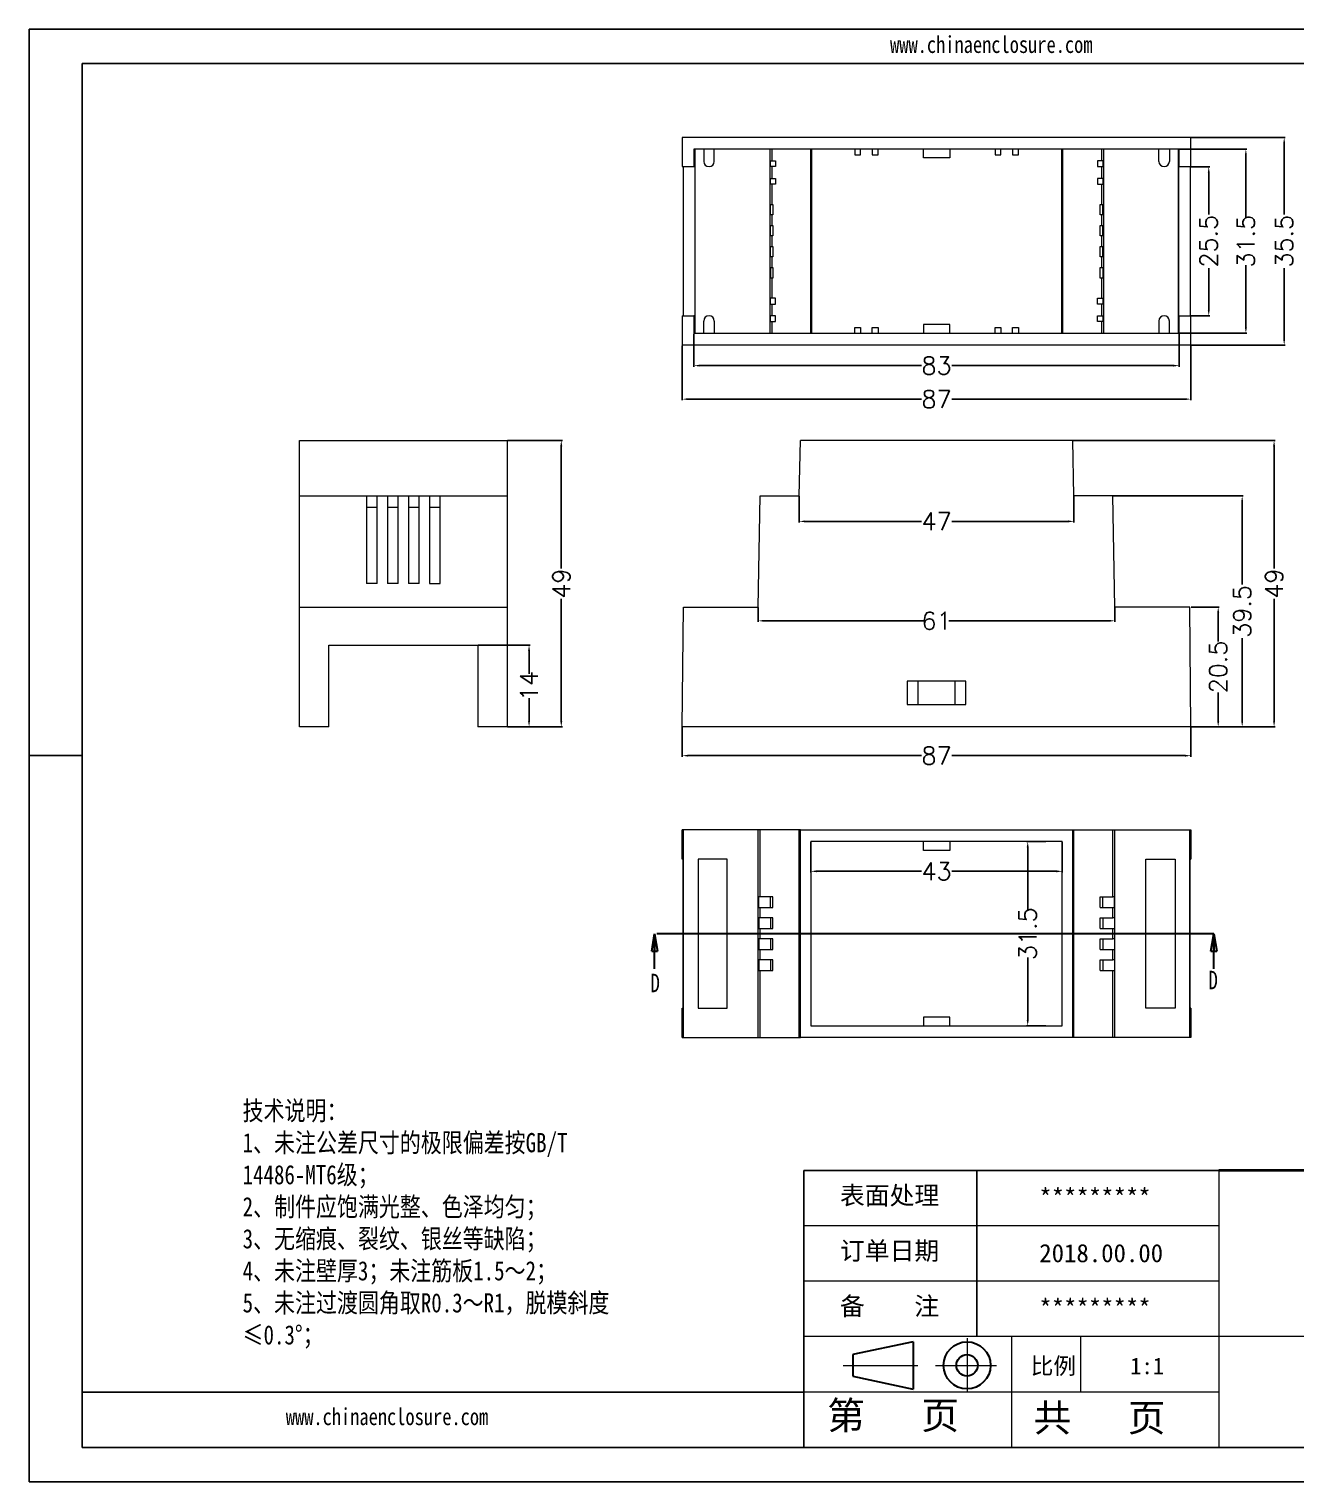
# Model space of a CAD drawing. Header units: inches. Extents: x 2944 to 3980, y 1126 to 1377.
# Drawn here: x 2944 to 3160.6, y 1128.8 to 1377.2 of the extents above; entities that cross this region are included whole.
import ezdxf

# ---------------------------------------------------------------- set-up
doc = ezdxf.new("R2010")
doc.units = ezdxf.units.IN
doc.header["$LTSCALE"] = 15
doc.linetypes.add('CENTER2', pattern=[28.575, 19.05, -3.175, 3.175, -3.175])
doc.linetypes.add('PHANTOM', pattern=[12.7, 6.35, -1.27, 1.27, -1.27, 1.27, -1.27])
doc.layers.add('文字', color=81, linetype='Continuous')
for name, color, linetype, lineweight in [('粗实线', 7, 'Continuous', 30), ('细实线', 3, 'Continuous', 9), ('细点划线', 2, 'CENTER2', 9)]:
    doc.layers.add(name, color=color, linetype=linetype, lineweight=lineweight)
doc.styles.add('SLDTEXTSTYLE0', font='TXT', dxfattribs={"width": 0.75})
doc.styles.get("Standard").update_dxf_attribs({"font": 'txt', "bigfont": 'gbcbig.shx'})
doc.styles.add('宋体', font='', dxfattribs={"width": 0.8, "height": 3.5})
doc.styles.get('宋体').set_extended_font_data('SimSun')
doc.dimstyles.new('3', dxfattribs={"dimtxt": 3, "dimasz": 1, "dimexe": 0.18, "dimexo": 0.0625, "dimgap": 0.09, "dimtad": 0, "dimdsep": 46, "dimtxsty": 'Standard', "dimcen": 1, "dimclrd": 3, "dimclre": 3, "dimadec": 0, "dimazin": 2, "dimtfac": 1, "dimtofl": 0, "dimtmove": 0, "dimatfit": 3, "dimfxl": 1, "dimtolj": 1, "dimtzin": 0, "dimarcsym": 0})

# ---------------------------------------------------------------- blocks, each defined once
blk = doc.blocks.new('_CLOSED')
at = {"color": 0, "linetype": 'ByBlock', "lineweight": -2}
for p, q in [((-1, 0.166667), (0, 0)), ((-1, 0.166667), (-1, -0.166667)), ((0, 0), (-1, -0.166667)), ((0, 0), (-1, 0))]:
    blk.add_line(p, q, dxfattribs=at)
blk = doc.blocks.new('*D265')
at = {"color": 3, "lineweight": -2}
for p, q in [((3055.68, 1257.84), (3055.68, 1252.8)), ((3142.68, 1257.84), (3142.68, 1252.8)), ((3056.68, 1252.98), (3096.59, 1252.98)), ((3141.68, 1252.98), (3101.77, 1252.98))]:
    blk.add_line(p, q, dxfattribs=at)
at = {"color": 3}
for points in [[(3056.68, 1253.14), (3056.68, 1252.81), (3055.68, 1252.98)], [(3141.68, 1253.14), (3141.68, 1252.81), (3142.68, 1252.98)]]:
    blk.add_solid(points, dxfattribs=at)
at = {"layer": 'Defpoints', "color": 0}
for p in [(3055.68, 1257.9), (3142.68, 1257.9), (3142.68, 1252.98)]:
    blk.add_point(p, dxfattribs=at)
at = {"color": 0, "insert": (3099.18, 1252.98), "char_height": 3, "attachment_point": 5}
blk.add_mtext('\\A1;87', dxfattribs=at)
blk = doc.blocks.new('*D266')
at = {"color": 3, "lineweight": -2}
for p, q in [((3068.68, 1278.34), (3068.68, 1275.86)), ((3129.68, 1278.34), (3129.68, 1275.86)), ((3069.68, 1276.04), (3097.09, 1276.04)), ((3128.68, 1276.04), (3101.27, 1276.04))]:
    blk.add_line(p, q, dxfattribs=at)
at = {"color": 3}
for points in [[(3069.68, 1276.21), (3069.68, 1275.88), (3068.68, 1276.04)], [(3128.68, 1276.21), (3128.68, 1275.88), (3129.68, 1276.04)]]:
    blk.add_solid(points, dxfattribs=at)
at = {"layer": 'Defpoints', "color": 0}
for p in [(3068.68, 1278.4), (3129.68, 1278.4), (3129.68, 1276.04)]:
    blk.add_point(p, dxfattribs=at)
at = {"color": 0, "insert": (3099.18, 1276.04), "char_height": 3, "attachment_point": 5}
blk.add_mtext('\\A1;61', dxfattribs=at)
blk = doc.blocks.new('*D267')
at = {"color": 3, "lineweight": -2}
for p, q in [((3075.68, 1297.34), (3075.68, 1292.87)), ((3122.68, 1297.34), (3122.68, 1292.87)), ((3076.68, 1293.05), (3096.59, 1293.05)), ((3121.68, 1293.05), (3101.77, 1293.05))]:
    blk.add_line(p, q, dxfattribs=at)
at = {"color": 3}
for points in [[(3076.68, 1293.21), (3076.68, 1292.88), (3075.68, 1293.05)], [(3121.68, 1293.21), (3121.68, 1292.88), (3122.68, 1293.05)]]:
    blk.add_solid(points, dxfattribs=at)
at = {"layer": 'Defpoints', "color": 0}
for p in [(3075.68, 1297.4), (3122.68, 1297.4), (3122.68, 1293.05)]:
    blk.add_point(p, dxfattribs=at)
at = {"color": 0, "insert": (3099.18, 1293.05), "char_height": 3, "attachment_point": 5}
blk.add_mtext('\\A1;47', dxfattribs=at)
blk = doc.blocks.new('*D269')
at = {"color": 3, "lineweight": -2}
for p, q in [((3142.74, 1278.4), (3147.53, 1278.4)), ((3147.35, 1277.4), (3147.35, 1272.49)), ((3147.35, 1258.9), (3147.35, 1263.81)), ((3142.74, 1257.9), (3147.53, 1257.9))]:
    blk.add_line(p, q, dxfattribs=at)
at = {"color": 3}
for points in [[(3147.18, 1277.4), (3147.52, 1277.4), (3147.35, 1278.4)], [(3147.18, 1258.9), (3147.52, 1258.9), (3147.35, 1257.9)]]:
    blk.add_solid(points, dxfattribs=at)
at = {"layer": 'Defpoints', "color": 0}
for p in [(3142.68, 1278.4), (3147.35, 1278.4), (3142.68, 1257.9)]:
    blk.add_point(p, dxfattribs=at)
at = {"color": 0, "insert": (3147.35, 1268.15), "char_height": 3, "attachment_point": 5, "rotation": 90}
blk.add_mtext('\\A1;20.5', dxfattribs=at)
blk = doc.blocks.new('*D270')
at = {"color": 3, "lineweight": -2}
for p, q in [((3129.39, 1297.4), (3151.63, 1297.4)), ((3151.45, 1296.4), (3151.45, 1282.24)), ((3151.45, 1258.9), (3151.45, 1273.06)), ((3142.74, 1257.9), (3151.63, 1257.9))]:
    blk.add_line(p, q, dxfattribs=at)
at = {"color": 3}
for points in [[(3151.29, 1296.4), (3151.62, 1296.4), (3151.45, 1297.4)], [(3151.29, 1258.9), (3151.62, 1258.9), (3151.45, 1257.9)]]:
    blk.add_solid(points, dxfattribs=at)
at = {"layer": 'Defpoints', "color": 0}
for p in [(3129.33, 1297.4), (3151.45, 1297.4), (3142.68, 1257.9)]:
    blk.add_point(p, dxfattribs=at)
at = {"color": 0, "insert": (3151.45, 1277.65), "char_height": 3, "attachment_point": 5, "rotation": 90}
blk.add_mtext('\\A1;39.5', dxfattribs=at)
blk = doc.blocks.new('*D271')
at = {"color": 3, "lineweight": -2}
for p, q in [((3122.54, 1306.9), (3157.09, 1306.9)), ((3156.91, 1305.9), (3156.91, 1284.99)), ((3156.91, 1258.9), (3156.91, 1279.81)), ((3142.74, 1257.9), (3157.09, 1257.9))]:
    blk.add_line(p, q, dxfattribs=at)
at = {"color": 3}
for points in [[(3156.74, 1305.9), (3157.07, 1305.9), (3156.91, 1306.9)], [(3156.74, 1258.9), (3157.07, 1258.9), (3156.91, 1257.9)]]:
    blk.add_solid(points, dxfattribs=at)
at = {"layer": 'Defpoints', "color": 0}
for p in [(3122.48, 1306.9), (3156.91, 1306.9), (3142.68, 1257.9)]:
    blk.add_point(p, dxfattribs=at)
at = {"color": 0, "insert": (3156.91, 1282.4), "char_height": 3, "attachment_point": 5, "rotation": 90}
blk.add_mtext('\\A1;49', dxfattribs=at)
blk = doc.blocks.new('*D274')
at = {"color": 3, "lineweight": -2}
for p, q in [((3025.79, 1306.9), (3035.17, 1306.9)), ((3034.99, 1305.9), (3034.99, 1284.99)), ((3034.99, 1258.9), (3034.99, 1279.81)), ((3025.79, 1257.9), (3035.17, 1257.9))]:
    blk.add_line(p, q, dxfattribs=at)
at = {"color": 3}
for points in [[(3034.82, 1305.9), (3035.16, 1305.9), (3034.99, 1306.9)], [(3034.82, 1258.9), (3035.16, 1258.9), (3034.99, 1257.9)]]:
    blk.add_solid(points, dxfattribs=at)
at = {"layer": 'Defpoints', "color": 0}
for p in [(3025.73, 1306.9), (3034.99, 1306.9), (3025.73, 1257.9)]:
    blk.add_point(p, dxfattribs=at)
at = {"color": 0, "insert": (3034.99, 1282.4), "char_height": 3, "attachment_point": 5, "rotation": 90}
blk.add_mtext('\\A1;49', dxfattribs=at)
blk = doc.blocks.new('*D275')
at = {"color": 3, "lineweight": -2}
for p, q in [((3020.79, 1271.9), (3029.66, 1271.9)), ((3029.48, 1270.9), (3029.48, 1266.99)), ((3029.48, 1258.9), (3029.48, 1262.81)), ((3025.79, 1257.9), (3029.66, 1257.9))]:
    blk.add_line(p, q, dxfattribs=at)
at = {"color": 3}
for points in [[(3029.31, 1270.9), (3029.64, 1270.9), (3029.48, 1271.9)], [(3029.31, 1258.9), (3029.64, 1258.9), (3029.48, 1257.9)]]:
    blk.add_solid(points, dxfattribs=at)
at = {"layer": 'Defpoints', "color": 0}
for p in [(3020.73, 1271.9), (3029.48, 1271.9), (3025.73, 1257.9)]:
    blk.add_point(p, dxfattribs=at)
at = {"color": 0, "insert": (3029.48, 1264.9), "char_height": 3, "attachment_point": 5, "rotation": 90}
blk.add_mtext('\\A1;14', dxfattribs=at)
blk = doc.blocks.new('*D276')
at = {"color": 3, "lineweight": -2}
for p, q in [((3077.68, 1238.22), (3077.68, 1233.02)), ((3120.68, 1238.22), (3120.68, 1233.02)), ((3078.68, 1233.2), (3096.59, 1233.2)), ((3119.68, 1233.2), (3101.77, 1233.2))]:
    blk.add_line(p, q, dxfattribs=at)
at = {"color": 3}
for points in [[(3078.68, 1233.37), (3078.68, 1233.03), (3077.68, 1233.2)], [(3119.68, 1233.37), (3119.68, 1233.03), (3120.68, 1233.2)]]:
    blk.add_solid(points, dxfattribs=at)
at = {"layer": 'Defpoints', "color": 0}
for p in [(3077.68, 1238.28), (3120.68, 1238.28), (3077.68, 1233.2)]:
    blk.add_point(p, dxfattribs=at)
at = {"color": 0, "insert": (3099.18, 1233.2), "char_height": 3, "attachment_point": 5}
blk.add_mtext('\\A1;43', dxfattribs=at)
blk = doc.blocks.new('*D277')
at = {"color": 3, "lineweight": -2}
for p, q in [((3117.86, 1238.28), (3114.59, 1238.28)), ((3114.77, 1237.28), (3114.77, 1226.62)), ((3114.77, 1207.78), (3114.77, 1218.44)), ((3117.86, 1206.78), (3114.59, 1206.78))]:
    blk.add_line(p, q, dxfattribs=at)
at = {"color": 3}
for points in [[(3114.6, 1237.28), (3114.94, 1237.28), (3114.77, 1238.28)], [(3114.6, 1207.78), (3114.94, 1207.78), (3114.77, 1206.78)]]:
    blk.add_solid(points, dxfattribs=at)
at = {"layer": 'Defpoints', "color": 0}
for p in [(3117.92, 1238.28), (3114.77, 1206.78), (3117.92, 1206.78)]:
    blk.add_point(p, dxfattribs=at)
at = {"color": 0, "insert": (3114.77, 1222.53), "char_height": 3, "attachment_point": 5, "rotation": 90}
blk.add_mtext('\\A1;31.5', dxfattribs=at)
blk = doc.blocks.new('*D278')
at = {"color": 3, "lineweight": -2}
for p, q in [((3055.68, 1323.15), (3055.68, 1313.77)), ((3142.68, 1323.15), (3142.68, 1313.77)), ((3056.68, 1313.95), (3096.59, 1313.95)), ((3141.68, 1313.95), (3101.77, 1313.95))]:
    blk.add_line(p, q, dxfattribs=at)
at = {"color": 3}
for points in [[(3056.68, 1314.12), (3056.68, 1313.79), (3055.68, 1313.95)], [(3141.68, 1314.12), (3141.68, 1313.79), (3142.68, 1313.95)]]:
    blk.add_solid(points, dxfattribs=at)
at = {"layer": 'Defpoints', "color": 0}
for p in [(3055.68, 1323.21), (3142.68, 1323.21), (3142.68, 1313.95)]:
    blk.add_point(p, dxfattribs=at)
at = {"color": 0, "insert": (3099.18, 1313.95), "char_height": 3, "attachment_point": 5}
blk.add_mtext('\\A1;87', dxfattribs=at)
blk = doc.blocks.new('*D279')
at = {"color": 3, "lineweight": -2}
for p, q in [((3057.68, 1325.15), (3057.68, 1319.5)), ((3140.68, 1325.15), (3140.68, 1319.5)), ((3058.68, 1319.68), (3096.59, 1319.68)), ((3139.68, 1319.68), (3101.77, 1319.68))]:
    blk.add_line(p, q, dxfattribs=at)
at = {"color": 3}
for points in [[(3058.68, 1319.85), (3058.68, 1319.52), (3057.68, 1319.68)], [(3139.68, 1319.85), (3139.68, 1319.52), (3140.68, 1319.68)]]:
    blk.add_solid(points, dxfattribs=at)
at = {"layer": 'Defpoints', "color": 0}
for p in [(3057.68, 1325.21), (3140.68, 1325.21), (3140.68, 1319.68)]:
    blk.add_point(p, dxfattribs=at)
at = {"color": 0, "insert": (3099.18, 1319.68), "char_height": 3, "attachment_point": 5}
blk.add_mtext('\\A1;83', dxfattribs=at)
blk = doc.blocks.new('*D280')
at = {"color": 3, "lineweight": -2}
for p, q in [((3142.74, 1358.71), (3158.82, 1358.71)), ((3158.64, 1357.71), (3158.64, 1345.55)), ((3158.64, 1324.21), (3158.64, 1336.37)), ((3142.74, 1323.21), (3158.82, 1323.21))]:
    blk.add_line(p, q, dxfattribs=at)
at = {"color": 3}
for points in [[(3158.47, 1357.71), (3158.8, 1357.71), (3158.64, 1358.71)], [(3158.47, 1324.21), (3158.8, 1324.21), (3158.64, 1323.21)]]:
    blk.add_solid(points, dxfattribs=at)
at = {"layer": 'Defpoints', "color": 0}
for p in [(3142.68, 1358.71), (3158.64, 1358.71), (3142.68, 1323.21)]:
    blk.add_point(p, dxfattribs=at)
at = {"color": 0, "insert": (3158.64, 1340.96), "char_height": 3, "attachment_point": 5, "rotation": 90}
blk.add_mtext('\\A1;35.5', dxfattribs=at)
blk = doc.blocks.new('*D281')
at = {"color": 3, "lineweight": -2}
for p, q in [((3140.74, 1356.71), (3152.26, 1356.71)), ((3152.08, 1355.71), (3152.08, 1345.05)), ((3152.08, 1326.21), (3152.08, 1336.87)), ((3140.74, 1325.21), (3152.26, 1325.21))]:
    blk.add_line(p, q, dxfattribs=at)
at = {"color": 3}
for points in [[(3151.92, 1355.71), (3152.25, 1355.71), (3152.08, 1356.71)], [(3151.92, 1326.21), (3152.25, 1326.21), (3152.08, 1325.21)]]:
    blk.add_solid(points, dxfattribs=at)
at = {"layer": 'Defpoints', "color": 0}
for p in [(3140.68, 1356.71), (3152.08, 1356.71), (3140.68, 1325.21)]:
    blk.add_point(p, dxfattribs=at)
at = {"color": 0, "insert": (3152.08, 1340.96), "char_height": 3, "attachment_point": 5, "rotation": 90}
blk.add_mtext('\\A1;31.5', dxfattribs=at)
blk = doc.blocks.new('*D282')
at = {"color": 3, "lineweight": -2}
for p, q in [((3142.6, 1353.71), (3145.91, 1353.71)), ((3145.73, 1352.71), (3145.73, 1345.55)), ((3145.73, 1329.21), (3145.73, 1336.37)), ((3142.74, 1328.21), (3145.91, 1328.21))]:
    blk.add_line(p, q, dxfattribs=at)
at = {"color": 3}
for points in [[(3145.57, 1352.71), (3145.9, 1352.71), (3145.73, 1353.71)], [(3145.57, 1329.21), (3145.9, 1329.21), (3145.73, 1328.21)]]:
    blk.add_solid(points, dxfattribs=at)
at = {"layer": 'Defpoints', "color": 0}
for p in [(3142.54, 1353.71), (3145.73, 1353.71), (3142.68, 1328.21)]:
    blk.add_point(p, dxfattribs=at)
at = {"color": 0, "insert": (3145.73, 1340.96), "char_height": 3, "attachment_point": 5, "rotation": 90}
blk.add_mtext('\\A1;25.5', dxfattribs=at)

msp = doc.modelspace()

# ---------------------------------------------------------------- linework, layer by layer
for p, q in [((2943.956, 1377.248), (3295.379, 1377.248)), ((2943.956, 1377.248), (2943.956, 1128.767)), ((2953.049, 1371.331), (3289.462, 1371.331)), ((2953.049, 1371.331), (2953.049, 1134.683)), ((2953.049, 1253.007), (2943.956, 1253.007)), ((2943.956, 1243.804), (2943.956, 1128.767)), ((3147.473, 1182.013), (3076.479, 1182.013)), ((3076.479, 1134.683), (3076.479, 1182.013)), ((3106.06, 1153.615), (3106.06, 1182.013)), ((3076.479, 1144.149), (2953.049, 1144.149)), ((2953.049, 1134.683), (3289.462, 1134.683)), ((2943.956, 1128.767), (3295.379, 1128.767)), ((2943.956, 1128.767), (3106.652, 1128.767))]:
    msp.add_line(p, q)
at = {"color": 7, "linetype": 'Continuous', "lineweight": 15}
for p, q in [((3142.678, 1358.715), (3055.678, 1358.715)), ((3055.678, 1358.715), (3055.678, 1353.715)), ((3057.678, 1356.715), (3057.678, 1353.715)), ((3140.678, 1356.715), (3057.678, 1356.715)), ((3057.858, 1356.715), (3057.858, 1325.215)), ((3059.358, 1356.715), (3059.358, 1354.615)), ((3061.158, 1354.615), (3061.158, 1356.715)), ((3070.641, 1356.715), (3070.641, 1325.215)), ((3070.991, 1356.715), (3070.991, 1354.715)), ((3077.636, 1356.715), (3077.636, 1325.215)), ((3077.794, 1356.715), (3077.794, 1325.215)), ((3085.178, 1356.715), (3085.178, 1355.715)), ((3086.178, 1355.715), (3086.178, 1356.715)), ((3088.178, 1356.715), (3088.178, 1355.715)), ((3089.178, 1355.715), (3089.178, 1356.715)), ((3096.928, 1355.215), (3096.928, 1356.715)), ((3101.428, 1356.715), (3101.428, 1355.215)), ((3109.178, 1356.715), (3109.178, 1355.715)), ((3110.178, 1355.715), (3110.178, 1356.715)), ((3112.178, 1356.715), (3112.178, 1355.715)), ((3113.178, 1355.715), (3113.178, 1356.715)), ((3120.562, 1356.715), (3120.562, 1325.215)), ((3120.719, 1356.715), (3120.719, 1325.215)), ((3127.364, 1356.715), (3127.364, 1354.715)), ((3127.714, 1356.715), (3127.714, 1325.215)), ((3137.197, 1354.615), (3137.197, 1356.715)), ((3138.997, 1356.715), (3138.997, 1354.615)), ((3140.497, 1356.715), (3140.497, 1325.215)), ((3140.678, 1353.715), (3140.678, 1356.715)), ((3142.678, 1353.715), (3142.678, 1358.715)), ((3070.715, 1354.715), (3070.715, 1353.715)), ((3070.715, 1354.715), (3071.641, 1354.715)), ((3071.641, 1354.715), (3071.641, 1353.715)), ((3085.178, 1355.715), (3086.178, 1355.715)), ((3088.178, 1355.715), (3089.178, 1355.715)), ((3101.428, 1355.215), (3096.928, 1355.215)), ((3109.178, 1355.715), (3110.178, 1355.715)), ((3112.178, 1355.715), (3113.178, 1355.715)), ((3127.641, 1354.715), (3126.714, 1354.715)), ((3126.714, 1354.715), (3126.714, 1353.715)), ((3127.641, 1354.715), (3127.641, 1353.715)), ((3055.678, 1353.715), (3057.678, 1353.715)), ((3055.814, 1353.715), (3055.814, 1328.215)), ((3057.678, 1353.715), (3057.814, 1353.715)), ((3057.814, 1353.715), (3057.814, 1328.215)), ((3071.641, 1353.715), (3070.715, 1353.715)), ((3070.991, 1353.715), (3070.991, 1351.715)), ((3126.714, 1353.715), (3127.641, 1353.715)), ((3127.364, 1353.715), (3127.364, 1351.715)), ((3140.541, 1353.715), (3140.541, 1328.215)), ((3140.678, 1353.715), (3140.541, 1353.715)), ((3140.678, 1353.715), (3142.678, 1353.715)), ((3142.541, 1353.715), (3142.541, 1328.215)), ((3070.715, 1351.715), (3070.715, 1350.715)), ((3070.715, 1351.715), (3071.641, 1351.715)), ((3071.641, 1350.715), (3070.715, 1350.715)), ((3070.991, 1350.715), (3070.991, 1347.265)), ((3071.641, 1351.715), (3071.641, 1350.715)), ((3126.714, 1351.715), (3126.714, 1350.715)), ((3127.641, 1351.715), (3126.714, 1351.715)), ((3126.714, 1350.715), (3127.641, 1350.715)), ((3127.364, 1350.715), (3127.364, 1347.265)), ((3127.641, 1351.715), (3127.641, 1350.715)), ((3070.752, 1347.265), (3070.991, 1347.265)), ((3070.752, 1345.465), (3070.752, 1347.265)), ((3070.991, 1347.265), (3071.178, 1347.265)), ((3071.178, 1347.265), (3071.178, 1345.465)), ((3127.178, 1345.465), (3127.178, 1347.265)), ((3127.178, 1347.265), (3127.364, 1347.265)), ((3127.364, 1347.265), (3127.604, 1347.265)), ((3127.604, 1345.465), (3127.604, 1347.265)), ((3070.991, 1345.465), (3070.752, 1345.465)), ((3070.991, 1345.465), (3070.991, 1343.665)), ((3071.178, 1345.465), (3070.991, 1345.465)), ((3127.364, 1345.465), (3127.178, 1345.465)), ((3127.364, 1345.465), (3127.364, 1343.665)), ((3127.604, 1345.465), (3127.364, 1345.465)), ((3070.752, 1343.665), (3070.991, 1343.665)), ((3070.752, 1341.865), (3070.752, 1343.665)), ((3070.991, 1341.865), (3070.752, 1341.865)), ((3070.991, 1343.665), (3071.178, 1343.665)), ((3070.991, 1341.865), (3070.991, 1340.065)), ((3071.178, 1341.865), (3070.991, 1341.865)), ((3071.178, 1343.665), (3071.178, 1341.865)), ((3127.178, 1341.865), (3127.178, 1343.665)), ((3127.178, 1343.665), (3127.364, 1343.665)), ((3127.364, 1341.865), (3127.178, 1341.865)), ((3127.364, 1343.665), (3127.604, 1343.665)), ((3127.364, 1341.865), (3127.364, 1340.065)), ((3127.604, 1341.865), (3127.364, 1341.865)), ((3127.604, 1341.865), (3127.604, 1343.665)), ((3070.752, 1340.065), (3070.991, 1340.065)), ((3070.752, 1338.265), (3070.752, 1340.065)), ((3070.991, 1340.065), (3071.178, 1340.065)), ((3071.178, 1340.065), (3071.178, 1338.265)), ((3127.178, 1338.265), (3127.178, 1340.065)), ((3127.178, 1340.065), (3127.364, 1340.065)), ((3127.364, 1340.065), (3127.604, 1340.065)), ((3127.604, 1338.265), (3127.604, 1340.065)), ((3070.991, 1338.265), (3070.752, 1338.265)), ((3070.991, 1338.265), (3070.991, 1336.465)), ((3071.178, 1338.265), (3070.991, 1338.265)), ((3127.364, 1338.265), (3127.178, 1338.265)), ((3127.364, 1338.265), (3127.364, 1336.465)), ((3127.604, 1338.265), (3127.364, 1338.265)), ((3070.752, 1336.465), (3070.991, 1336.465)), ((3070.752, 1336.465), (3070.752, 1334.665)), ((3070.991, 1334.665), (3070.752, 1334.665)), ((3070.991, 1336.465), (3071.178, 1336.465)), ((3070.991, 1334.665), (3070.991, 1331.215)), ((3071.178, 1334.665), (3070.991, 1334.665)), ((3071.178, 1336.465), (3071.178, 1334.665)), ((3127.178, 1334.665), (3127.178, 1336.465)), ((3127.178, 1336.465), (3127.364, 1336.465)), ((3127.364, 1334.665), (3127.178, 1334.665)), ((3127.364, 1336.465), (3127.604, 1336.465)), ((3127.364, 1334.665), (3127.364, 1331.215)), ((3127.604, 1334.665), (3127.364, 1334.665)), ((3127.604, 1336.465), (3127.604, 1334.665)), ((3070.715, 1331.215), (3070.715, 1330.215)), ((3071.641, 1331.215), (3070.715, 1331.215)), ((3070.715, 1330.215), (3071.641, 1330.215)), ((3070.991, 1330.215), (3070.991, 1328.215)), ((3071.641, 1330.215), (3071.641, 1331.215)), ((3126.714, 1330.215), (3126.714, 1331.215)), ((3126.714, 1331.215), (3127.641, 1331.215)), ((3127.641, 1330.215), (3126.714, 1330.215)), ((3127.364, 1330.215), (3127.364, 1328.215)), ((3127.641, 1331.215), (3127.641, 1330.215)), ((3055.678, 1328.215), (3055.678, 1323.215)), ((3055.678, 1328.215), (3057.678, 1328.215)), ((3057.678, 1328.215), (3057.678, 1325.215)), ((3057.814, 1328.215), (3057.678, 1328.215)), ((3059.358, 1325.215), (3059.358, 1327.315)), ((3061.158, 1327.315), (3061.158, 1325.215)), ((3070.715, 1328.215), (3070.715, 1327.215)), ((3071.641, 1328.215), (3070.715, 1328.215)), ((3070.715, 1327.215), (3071.641, 1327.215)), ((3070.991, 1327.215), (3070.991, 1325.215)), ((3071.641, 1327.215), (3071.641, 1328.215)), ((3126.714, 1327.215), (3126.714, 1328.215)), ((3126.714, 1328.215), (3127.641, 1328.215)), ((3127.641, 1327.215), (3126.714, 1327.215)), ((3127.364, 1327.215), (3127.364, 1325.215)), ((3127.641, 1328.215), (3127.641, 1327.215)), ((3137.197, 1327.315), (3137.197, 1325.215)), ((3138.997, 1325.215), (3138.997, 1327.315)), ((3140.541, 1328.215), (3140.678, 1328.215)), ((3140.678, 1325.215), (3140.678, 1328.215)), ((3140.678, 1328.215), (3142.678, 1328.215)), ((3142.678, 1323.215), (3142.678, 1328.215)), ((3057.678, 1325.215), (3140.678, 1325.215)), ((3085.178, 1326.215), (3086.178, 1326.215)), ((3085.178, 1325.215), (3085.178, 1326.215)), ((3086.178, 1326.215), (3086.178, 1325.215)), ((3088.178, 1326.215), (3089.178, 1326.215)), ((3088.178, 1325.215), (3088.178, 1326.215)), ((3089.178, 1326.215), (3089.178, 1325.215)), ((3101.428, 1326.715), (3096.928, 1326.715)), ((3096.928, 1326.715), (3096.928, 1325.215)), ((3101.428, 1325.215), (3101.428, 1326.715)), ((3109.178, 1326.215), (3110.178, 1326.215)), ((3109.178, 1325.215), (3109.178, 1326.215)), ((3110.178, 1326.215), (3110.178, 1325.215)), ((3112.178, 1326.215), (3113.178, 1326.215)), ((3112.178, 1325.215), (3112.178, 1326.215)), ((3113.178, 1326.215), (3113.178, 1325.215)), ((3055.678, 1323.215), (3142.678, 1323.215)), ((2990.225, 1306.902), (3025.725, 1306.902)), ((2990.225, 1297.402), (2990.225, 1306.902)), ((3025.725, 1306.902), (3025.725, 1297.402)), ((3075.678, 1297.402), (3075.878, 1306.902)), ((3122.478, 1306.902), (3075.878, 1306.902)), ((3122.678, 1297.402), (3122.478, 1306.902)), ((2990.225, 1297.402), (3001.675, 1297.402)), ((2990.225, 1278.402), (2990.225, 1297.402)), ((3001.675, 1297.402), (3001.675, 1282.402)), ((3001.675, 1297.402), (3003.475, 1297.402)), ((3003.475, 1297.402), (3005.275, 1297.402)), ((3003.475, 1282.402), (3003.475, 1297.402)), ((3005.275, 1297.402), (3005.275, 1282.402)), ((3005.275, 1297.402), (3007.075, 1297.402)), ((3007.075, 1282.402), (3007.075, 1297.402)), ((3007.075, 1297.402), (3008.875, 1297.402)), ((3008.875, 1297.402), (3008.875, 1282.402)), ((3008.875, 1297.402), (3010.675, 1297.402)), ((3010.675, 1282.402), (3010.675, 1297.402)), ((3010.675, 1297.402), (3012.475, 1297.402)), ((3012.475, 1297.402), (3012.475, 1282.402)), ((3012.475, 1297.402), (3014.275, 1297.402)), ((3014.275, 1282.402), (3014.275, 1297.402)), ((3014.275, 1297.402), (3025.725, 1297.402)), ((3025.725, 1297.402), (3025.725, 1278.402)), ((3068.678, 1278.402), (3069.028, 1297.402)), ((3069.028, 1297.402), (3075.678, 1297.402)), ((3129.328, 1297.402), (3122.678, 1297.402)), ((3129.678, 1278.402), (3129.328, 1297.402)), ((3003.475, 1295.402), (3001.675, 1295.402)), ((3007.075, 1295.402), (3005.275, 1295.402)), ((3010.675, 1295.402), (3008.875, 1295.402)), ((3014.275, 1295.402), (3012.475, 1295.402)), ((3003.475, 1282.402), (3001.675, 1282.402)), ((3007.075, 1282.402), (3005.275, 1282.402)), ((3010.675, 1282.402), (3008.875, 1282.402)), ((3012.475, 1282.402), (3014.275, 1282.402)), ((2990.225, 1257.902), (2990.225, 1278.402)), ((2990.225, 1278.402), (3025.725, 1278.402)), ((3025.725, 1278.402), (3025.725, 1257.902)), ((3055.678, 1257.902), (3055.878, 1278.402)), ((3055.878, 1278.402), (3068.678, 1278.402)), ((3142.478, 1278.402), (3129.678, 1278.402)), ((3142.678, 1257.902), (3142.478, 1278.402)), ((2995.225, 1271.902), (3020.725, 1271.902)), ((2995.225, 1257.902), (2995.225, 1271.902)), ((3020.725, 1271.902), (3020.725, 1257.902)), ((3094.178, 1265.702), (3094.178, 1261.702)), ((3104.178, 1265.702), (3094.178, 1265.702)), ((3096.028, 1261.702), (3096.028, 1265.702)), ((3102.328, 1265.702), (3102.328, 1261.702)), ((3104.178, 1261.702), (3104.178, 1265.702)), ((3094.178, 1261.702), (3104.178, 1261.702)), ((2995.225, 1257.902), (2990.225, 1257.902)), ((3025.725, 1257.902), (3020.725, 1257.902)), ((3142.678, 1257.902), (3055.678, 1257.902)), ((3055.678, 1235.283), (3055.678, 1240.283)), ((3055.878, 1240.283), (3055.678, 1240.283)), ((3055.878, 1204.783), (3055.878, 1240.283)), ((3068.678, 1240.283), (3055.878, 1240.283)), ((3068.678, 1204.783), (3068.678, 1240.283)), ((3069.028, 1240.283), (3068.678, 1240.283)), ((3069.028, 1228.833), (3069.028, 1240.283)), ((3075.678, 1240.283), (3069.028, 1240.283)), ((3075.678, 1204.783), (3075.678, 1240.283)), ((3075.878, 1240.283), (3075.678, 1240.283)), ((3075.878, 1204.783), (3075.878, 1240.283)), ((3075.878, 1240.283), (3122.478, 1240.283)), ((3122.478, 1204.783), (3122.478, 1240.283)), ((3122.478, 1240.283), (3122.678, 1240.283)), ((3122.678, 1204.783), (3122.678, 1240.283)), ((3122.678, 1240.283), (3129.328, 1240.283)), ((3129.328, 1228.833), (3129.328, 1240.283)), ((3129.328, 1240.283), (3129.678, 1240.283)), ((3129.678, 1204.783), (3129.678, 1240.283)), ((3129.678, 1240.283), (3142.478, 1240.283)), ((3142.478, 1204.783), (3142.478, 1240.283)), ((3142.478, 1240.283), (3142.678, 1240.283)), ((3142.678, 1240.283), (3142.678, 1235.283)), ((3120.678, 1238.283), (3077.678, 1238.283)), ((3077.678, 1238.283), (3077.678, 1206.783)), ((3096.928, 1236.783), (3096.928, 1238.283)), ((3101.428, 1238.283), (3101.428, 1236.783)), ((3120.678, 1206.783), (3120.678, 1238.283)), ((3055.814, 1235.283), (3055.678, 1235.283)), ((3055.814, 1209.783), (3055.814, 1235.283)), ((3063.378, 1235.283), (3058.378, 1235.283)), ((3058.378, 1235.283), (3058.378, 1209.783)), ((3063.378, 1209.783), (3063.378, 1235.283)), ((3101.428, 1236.783), (3096.928, 1236.783)), ((3134.978, 1235.283), (3139.978, 1235.283)), ((3134.978, 1209.783), (3134.978, 1235.283)), ((3139.978, 1235.283), (3139.978, 1209.783)), ((3142.541, 1235.283), (3142.678, 1235.283)), ((3142.541, 1209.783), (3142.541, 1235.283)), ((3069.028, 1228.833), (3068.751, 1228.833)), ((3068.751, 1227.033), (3068.751, 1228.833)), ((3071.178, 1228.833), (3069.028, 1228.833)), ((3070.752, 1227.033), (3070.752, 1228.833)), ((3071.178, 1227.033), (3071.178, 1228.833)), ((3127.178, 1228.833), (3129.328, 1228.833)), ((3127.178, 1227.033), (3127.178, 1228.833)), ((3127.604, 1227.033), (3127.604, 1228.833)), ((3129.604, 1228.833), (3129.328, 1228.833)), ((3129.604, 1227.033), (3129.604, 1228.833)), ((3068.751, 1227.033), (3069.028, 1227.033)), ((3069.028, 1225.233), (3068.751, 1225.233)), ((3068.751, 1225.233), (3068.751, 1223.433)), ((3069.028, 1225.233), (3069.028, 1227.033)), ((3069.028, 1227.033), (3071.178, 1227.033)), ((3071.178, 1225.233), (3069.028, 1225.233)), ((3070.752, 1225.233), (3070.752, 1223.433)), ((3071.178, 1223.433), (3071.178, 1225.233)), ((3127.178, 1227.033), (3129.328, 1227.033)), ((3127.178, 1225.233), (3129.328, 1225.233)), ((3127.178, 1223.433), (3127.178, 1225.233)), ((3127.604, 1225.233), (3127.604, 1223.433)), ((3129.328, 1225.233), (3129.328, 1227.033)), ((3129.328, 1227.033), (3129.604, 1227.033)), ((3129.604, 1225.233), (3129.328, 1225.233)), ((3129.604, 1225.233), (3129.604, 1223.433)), ((3068.751, 1223.433), (3069.028, 1223.433)), ((3069.028, 1221.633), (3069.028, 1223.433)), ((3069.028, 1223.433), (3071.178, 1223.433)), ((3127.178, 1223.433), (3129.328, 1223.433)), ((3129.328, 1221.633), (3129.328, 1223.433)), ((3129.328, 1223.433), (3129.604, 1223.433)), ((3069.028, 1221.633), (3068.751, 1221.633)), ((3068.751, 1221.633), (3068.751, 1219.833)), ((3071.178, 1221.633), (3069.028, 1221.633)), ((3070.752, 1221.633), (3070.752, 1219.833)), ((3071.178, 1219.833), (3071.178, 1221.633)), ((3127.178, 1221.633), (3129.328, 1221.633)), ((3127.178, 1219.833), (3127.178, 1221.633)), ((3127.604, 1221.633), (3127.604, 1219.833)), ((3129.604, 1221.633), (3129.328, 1221.633)), ((3129.604, 1221.633), (3129.604, 1219.833)), ((3068.751, 1219.833), (3069.028, 1219.833)), ((3069.028, 1218.033), (3068.751, 1218.033)), ((3068.751, 1218.033), (3068.751, 1216.233)), ((3069.028, 1218.033), (3069.028, 1219.833)), ((3069.028, 1219.833), (3071.178, 1219.833)), ((3071.178, 1218.033), (3069.028, 1218.033)), ((3070.752, 1218.033), (3070.752, 1216.233)), ((3071.178, 1216.233), (3071.178, 1218.033)), ((3127.178, 1219.833), (3129.328, 1219.833)), ((3127.178, 1216.233), (3127.178, 1218.033)), ((3127.178, 1218.033), (3129.328, 1218.033)), ((3127.604, 1218.033), (3127.604, 1216.233)), ((3129.328, 1218.033), (3129.328, 1219.833)), ((3129.328, 1219.833), (3129.604, 1219.833)), ((3129.604, 1218.033), (3129.328, 1218.033)), ((3129.604, 1218.033), (3129.604, 1216.233)), ((3068.751, 1216.233), (3069.028, 1216.233)), ((3069.028, 1204.783), (3069.028, 1216.233)), ((3069.028, 1216.233), (3071.178, 1216.233)), ((3127.178, 1216.233), (3129.328, 1216.233)), ((3129.328, 1204.783), (3129.328, 1216.233)), ((3129.328, 1216.233), (3129.604, 1216.233)), ((3055.678, 1204.783), (3055.678, 1209.783)), ((3055.678, 1209.783), (3055.814, 1209.783)), ((3058.378, 1209.783), (3063.378, 1209.783)), ((3101.428, 1208.283), (3096.928, 1208.283)), ((3096.928, 1208.283), (3096.928, 1206.783)), ((3101.428, 1206.783), (3101.428, 1208.283)), ((3139.978, 1209.783), (3134.978, 1209.783)), ((3142.678, 1209.783), (3142.541, 1209.783)), ((3142.678, 1209.783), (3142.678, 1204.783)), ((3077.678, 1206.783), (3120.678, 1206.783)), ((3055.678, 1204.783), (3055.878, 1204.783)), ((3055.878, 1204.783), (3068.678, 1204.783)), ((3068.678, 1204.783), (3069.028, 1204.783)), ((3069.028, 1204.783), (3075.678, 1204.783)), ((3075.678, 1204.783), (3075.878, 1204.783)), ((3122.478, 1204.783), (3075.878, 1204.783)), ((3122.678, 1204.783), (3122.478, 1204.783)), ((3129.328, 1204.783), (3122.678, 1204.783)), ((3129.678, 1204.783), (3129.328, 1204.783)), ((3142.478, 1204.783), (3129.678, 1204.783)), ((3142.678, 1204.783), (3142.478, 1204.783))]:
    msp.add_line(p, q, dxfattribs=at)
at = {"color": 1, "linetype": 'PHANTOM', "lineweight": 30}
msp.add_line((3146.599, 1222.533), (3050.954, 1222.533), dxfattribs=at)
at = {"color": 7, "linetype": 'Continuous', "lineweight": 30}
for p, q in [((3050.954, 1216.533), (3050.954, 1222.533)), ((3146.599, 1216.533), (3146.599, 1222.533))]:
    msp.add_line(p, q, dxfattribs=at)
at = {"color": 7, "linetype": 'Continuous', "lineweight": 15}
for centre, start, end in [((3060.258, 1354.615), 180, 0), ((3138.097, 1354.615), 180, 0), ((3060.258, 1327.315), 0, 180), ((3138.097, 1327.315), 0, 180)]:
    msp.add_arc(centre, 0.9, start, end, dxfattribs=at)
at = {"layer": '粗实线', "color": 7, "lineweight": 40}
msp.add_line((3289.462, 1182.013), (3147.473, 1182.013), dxfattribs=at)
at = {"layer": '粗实线', "color": 7}
for p, q in [((3095.187, 1152.729), (3084.844, 1150.537)), ((3084.844, 1150.537), (3084.844, 1146.879)), ((3095.187, 1152.729), (3095.187, 1144.624)), ((3084.844, 1146.879), (3095.187, 1144.624))]:
    msp.add_line(p, q, dxfattribs=at)
for radius in [4.021, 1.829]:
    msp.add_circle((3104.392, 1148.708), radius, dxfattribs=at)
at = {"layer": '细实线', "color": 7}
for p, q in [((3147.473, 1182.013), (3147.473, 1134.683)), ((3147.473, 1172.547), (3076.479, 1172.547)), ((3147.473, 1163.081), (3076.479, 1163.081)), ((3289.462, 1153.615), (3076.479, 1153.615)), ((3111.976, 1153.615), (3111.976, 1134.683)), ((3123.809, 1153.615), (3123.809, 1144.149)), ((3147.473, 1144.149), (3076.479, 1144.149))]:
    msp.add_line(p, q, dxfattribs=at)
at = {"layer": '细点划线', "color": 7}
for p, q in [((3104.392, 1153.337), (3104.392, 1144.149)), ((3083.195, 1148.708), (3095.979, 1148.708)), ((3099.015, 1148.708), (3109.407, 1148.708))]:
    msp.add_line(p, q, dxfattribs=at)

# ---------------------------------------------------------------- block references
at = {"color": 7, "linetype": 'Continuous', "lineweight": 30, "xscale": 3, "yscale": 3, "zscale": 0.5, "rotation": 90}
for p in [(3050.954, 1222.533), (3146.599, 1222.533)]:
    msp.add_blockref('_CLOSED', p, dxfattribs=at)

# ---------------------------------------------------------------- texts
at = {"color": 7, "linetype": 'Continuous', "char_height": 3.175, "attachment_point": 1, "style": 'SLDTEXTSTYLE0'}
for insert in [(3050.237, 1215.694), (3145.674, 1216.186)]:
    msp.add_mtext('D', dxfattribs=dict(at, insert=insert))
at = {"char_height": 3.11303, "width": 1769.29156, "attachment_point": 1}
for s, insert in [('{\\fSimHei|b0|i0|c134|p49;表面处理}', (3082.652, 1179.326)), ('{\\fSimHei|b0|i0|c134|p49;*********}', (3116.748, 1178.926)), ('{\\fSimHei|b0|i0|c134|p49;订单日期}', (3082.652, 1169.861)), ('{\\fSimHei|b0|i0|c134|p49;2018.00.00}', (3116.748, 1169.46)), ('{\\fSimHei|b0|i0|c134|p49;备    注}', (3082.652, 1160.395)), ('{\\fSimHei|b0|i0|c134|p49;*********}', (3116.748, 1159.994))]:
    msp.add_mtext(s, dxfattribs=dict(at, insert=insert))
at = {"layer": '文字', "color": 0, "attachment_point": 1, "style": '宋体'}
for s, insert, char_height, width in [('www.chinaenclosure.com', (3091.226, 1376.055), 2.89237, 50.8161), ('{\\H1.111x;技术说明：\\P1、未注公差尺寸的极限偏差按GB/T 14486-MT6级；\\P2、制件应饱满光整、色泽均匀；\\P3、无缩痕、裂纹、银丝等缺陷；\\P4、未注壁厚3；未注筋板1.5～2；\\P5、未注过渡圆角取R0.3～R1，脱模斜度≤0.3%%D；}', (2980.485, 1193.917), 2.9581, 66.62949), ('www.chinaenclosure.com', (2987.873, 1141.379), 2.89237, 50.8161)]:
    msp.add_mtext(s, dxfattribs=dict(at, insert=insert, char_height=char_height, width=width))
at = {"layer": '细实线', "color": 7, "attachment_point": 1}
for s, insert, char_height, width in [('{\\fSimSun|b0|i0|c134|p54;比例}', (3115.289, 1150.03), 2.83978, 12.46574), ('{\\fSimSun|b0|i0|c134|p54;1:1}', (3132.298, 1150.03), 2.83978, 12.46574), ('{\\fSimSun|b0|i0|c134|p54;第   页}', (3080.462, 1142.522), 4.73296, 35.49722), ('{\\fSimSun|b0|i0|c134|p54; 共   页}', (3112.555, 1142.12), 4.73296, 35.49722)]:
    msp.add_mtext(s, dxfattribs=dict(at, insert=insert, char_height=char_height, width=width))

# ---------------------------------------------------------------- dimensions: what is measured, and where the dimension line sits
for base, p1, p2, picture, middle in [((3152.084, 1356.715), (3140.678, 1325.215), (3140.678, 1356.715), '*D281', (3152.084, 1340.965)), ((3158.636, 1358.715), (3142.678, 1323.215), (3142.678, 1358.715), '*D280', (3158.636, 1340.965)), ((3034.991, 1306.902), (3025.725, 1257.902), (3025.725, 1306.902), '*D274', (3034.991, 1282.402))]:
    dim = msp.add_linear_dim(base=base, p1=p1, p2=p2, angle=90, dimstyle='3')
    dim.commit()
    dim.dimension.update_dxf_attribs({"geometry": picture, "text_midpoint": middle, "dimtype": 160})
for base, p1, p2, picture, middle in [((3145.734, 1353.715), (3142.678, 1328.215), (3142.541, 1353.715), '*D282', (3145.734, 1340.965)), ((3156.907, 1306.902), (3142.678, 1257.902), (3122.478, 1306.902), '*D271', (3156.907, 1282.402)), ((3151.454, 1297.402), (3142.678, 1257.902), (3129.328, 1297.402), '*D270', (3151.454, 1277.652)), ((3147.349, 1278.402), (3142.678, 1257.902), (3142.678, 1278.402), '*D269', (3147.349, 1268.152)), ((3029.477, 1271.902), (3025.725, 1257.902), (3020.725, 1271.902), '*D275', (3029.477, 1264.902)), ((3114.771, 1206.783), (3117.92, 1238.283), (3117.92, 1206.783), '*D277', (3114.771, 1222.533))]:
    dim = msp.add_linear_dim(base=base, p1=p1, p2=p2, angle=90, dimstyle='3')
    dim.commit()
    dim.dimension.update_dxf_attribs({"geometry": picture, "text_midpoint": middle})
for base, p1, p2, picture, middle in [((3140.678, 1319.683), (3057.678, 1325.215), (3140.678, 1325.215), '*D279', (3099.178, 1319.683)), ((3142.678, 1313.955), (3055.678, 1323.215), (3142.678, 1323.215), '*D278', (3099.178, 1313.955))]:
    dim = msp.add_linear_dim(base=base, p1=p1, p2=p2, dimstyle='3')
    dim.commit()
    dim.dimension.update_dxf_attribs({"geometry": picture, "text_midpoint": middle, "dimtype": 160})
for base, p1, p2, picture, middle in [((3122.678, 1293.047), (3075.678, 1297.402), (3122.678, 1297.402), '*D267', (3099.178, 1293.047)), ((3129.678, 1276.043), (3068.678, 1278.402), (3129.678, 1278.402), '*D266', (3099.178, 1276.043)), ((3142.678, 1252.978), (3055.678, 1257.902), (3142.678, 1257.902), '*D265', (3099.178, 1252.978)), ((3077.678, 1233.2), (3120.678, 1238.283), (3077.678, 1238.283), '*D276', (3099.178, 1233.2))]:
    dim = msp.add_linear_dim(base=base, p1=p1, p2=p2, dimstyle='3')
    dim.commit()
    dim.dimension.update_dxf_attribs({"geometry": picture, "text_midpoint": middle})

doc.saveas('drawing.dxf')
